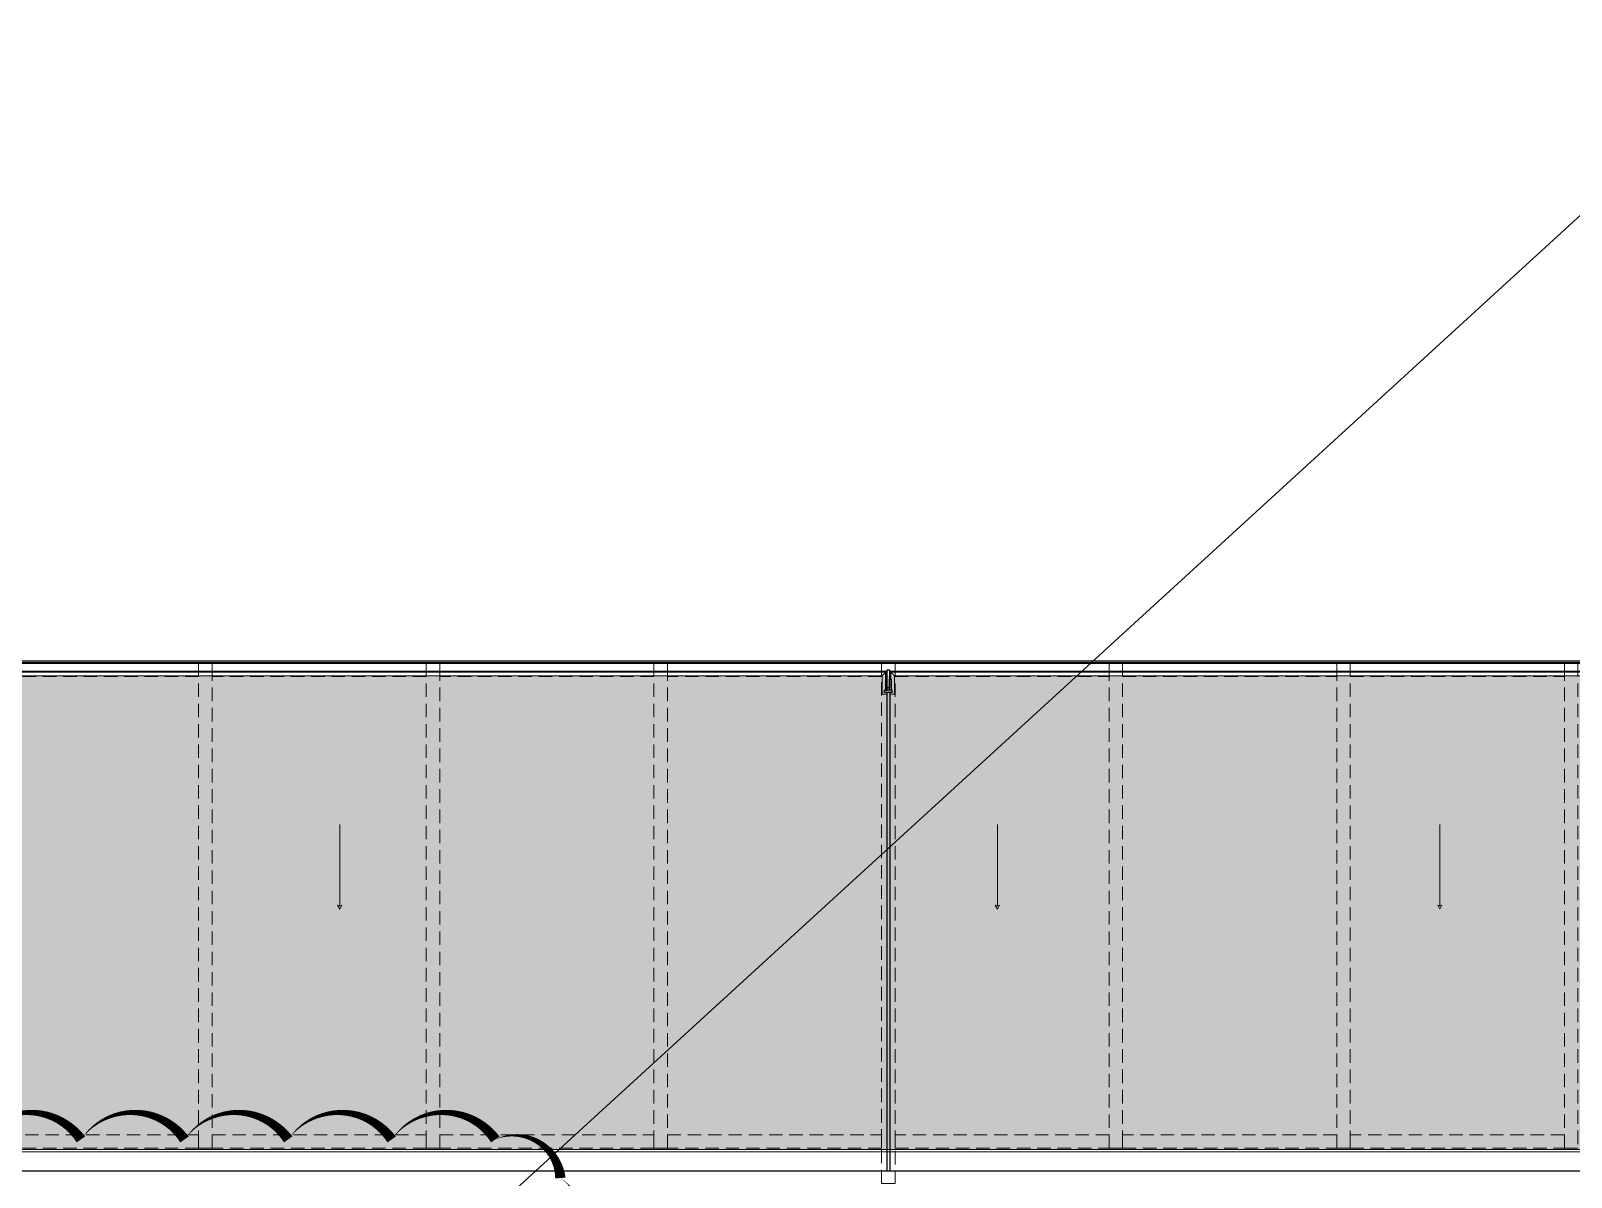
# Model space of a CAD drawing. Header units: metres. Extents: x -11418 to 773, y -8631 to 3561.
# Drawn here: x -5029 to -3608, y -740 to 317 of the extents above; entities that cross this region are included whole.
import ezdxf

# ---------------------------------------------------------------- set-up
doc = ezdxf.new("R2010")
doc.units = ezdxf.units.M
doc.header["$LTSCALE"] = 0.01
doc.header["$MEASUREMENT"] = 0
doc.linetypes.add('HIDDEN2', pattern=[0.1875, 0.125, -0.0625])
doc.layers.get('0').update_dxf_attribs({"color": 30, "lineweight": 0})
doc.layers.add('AG-ELEV-02', color=152, linetype='Continuous')
doc.layers.add('AG-HATCH', color=9, linetype='Continuous')
for name, color, linetype, lineweight in [('AG-ELEV-03', 9, 'Continuous', 20), ('AG-Notation_Slope', 255, 'Continuous', 9), ('AG-Steel-Hidden', 197, 'HIDDEN2', 20), ('Cephe Duvarı', 3, 'Continuous', 30), ('HOLD', 7, 'Continuous', 0)]:
    doc.layers.add(name, color=color, linetype=linetype, lineweight=lineweight)

# ---------------------------------------------------------------- blocks, each defined once
blk = doc.blocks.new('FAGDFS')
at = {"color": 3}
for p, q in [((-15, 207), (-15, 4622)), ((15, 207), (15, 4622)), ((-35, 207), (-35, 187)), ((-35, 207), (35, 207)), ((-35, 187), (35, 187)), ((35, 207), (35, 187))]:
    blk.add_line(p, q, dxfattribs=at)
for points in [[(-12, 85), (-27, 85), (-27, 187), (-12, 187)], [(10, 165), (10, 0), (-10, 0), (-10, 165)], [(12, 85), (27, 85), (27, 187), (12, 187)]]:
    blk.add_lwpolyline(points, close=True, dxfattribs=at)
blk = doc.blocks.new('SACAK')
at = {"layer": 'AG-HATCH', "true_color": 0x303030}
h = blk.add_hatch(dxfattribs=at)
h.set_pattern_fill('ACAD_ISO07W100', color=250, scale=5, angle=45, style=0)
h.set_pattern_definition([(45, (2208.435, 745.879), (-17.67767, 17.67767), [2.5, -15])])
h.paths.add_polyline_path([(-938.5, 291.5), (-938.5, 31.2), (-11.8, 31.2), (-11.8, 468.2), (-3621.6, 468.2), (-4378.6, 31.2), (-1171.5, 31.2), (-1171.5, 291.5)])
at = {"layer": 'AG-ELEV-02'}
for p, q in [((1.8, 481.8), (-3625.3, 481.8)), ((0.4, 480.4), (-3624.9, 480.4)), ((-0.3, 479.7), (-3624.7, 479.7)), ((-2031.4, 472.4), (-2869.1, 472.4)), ((-2032.3, 471.5), (-2868.2, 471.5)), ((-2031.4, 472.4), (-2032.3, 471.5)), ((-2032.3, 465.2), (-2032.3, 471.5)), ((-2031.4, 465.2), (-2031.4, 472.4)), ((-1191.4, 472.4), (-2028.6, 472.4)), ((-2028.6, 472.4), (-2027.7, 471.5)), ((-2028.6, 465.2), (-2028.6, 472.4)), ((-1192.3, 471.5), (-2027.7, 471.5)), ((-2027.7, 465.2), (-2027.7, 471.5))]:
    blk.add_line(p, q, dxfattribs=at)
at = {"layer": 'AG-ELEV-03'}
for p, q in [((-2035.6, 468.2), (-2032.3, 471.5)), ((-2024.4, 468.2), (-2027.7, 471.5)), ((-2035.6, 468.2), (-2864.9, 468.2)), ((-2035.6, 451.3), (-2035.6, 468.2)), ((-1195.6, 468.2), (-2024.4, 468.2)), ((-2024.4, 451.3), (-2024.4, 468.2)), ((-2035.6, 451.3), (-2031.5, 451.3)), ((-2024.4, 451.3), (-2028.5, 451.3)), ((-2038, 29.3), (-4381.8, 29.3)), ((-1171.5, 31.2), (-4378.6, 31.2)), ((-1182, 29.3), (-2038, 29.3))]:
    blk.add_line(p, q, dxfattribs=at)
at = {"layer": 'AG-Notation_Slope', "ltscale": 0.3}
for points in [[(-2536, 331.1), (-2536, 255.8), (-2534.1, 256.6), (-2536, 253), (-2538, 256.6), (-2536, 255.8)], [(-1929.4, 331.1), (-1929.4, 255.8), (-1927.5, 256.6), (-1929.4, 253), (-1931.4, 256.6), (-1929.4, 255.8)], [(-1521.3, 331.1), (-1521.3, 255.8), (-1519.3, 256.6), (-1521.3, 253), (-1523.2, 256.6), (-1521.3, 255.8)]]:
    blk.add_lwpolyline(points, dxfattribs=at)
at = {"layer": 'AG-Steel-Hidden', "ltscale": 10000}
for points in [[(-2863.8, 480), (-2666.2, 480), (-2666.2, 467.6), (-2863.8, 467.6), (-2863.8, 480)], [(-2653.8, 480), (-2456.2, 480), (-2456.2, 467.6), (-2653.8, 467.6), (-2653.8, 480)], [(-2443.8, 480), (-2246.2, 480), (-2246.2, 467.6), (-2443.8, 467.6), (-2443.8, 480)], [(-2233.8, 480), (-2036.2, 480), (-2036.2, 467.6), (-2233.8, 467.6), (-2233.8, 480)], [(-2023.8, 0), (-2036.2, 0), (-2036.2, 480), (-2023.8, 480), (-2023.8, 0)], [(-1826.2, 480), (-2023.8, 480), (-2023.8, 467.6), (-1826.2, 467.6), (-1826.2, 480)], [(-1616.2, 480), (-1813.8, 480), (-1813.8, 467.6), (-1616.2, 467.6), (-1616.2, 480)], [(-1406.2, 480), (-1603.8, 480), (-1603.8, 467.6), (-1406.2, 467.6), (-1406.2, 480)], [(-2863.8, 44.9), (-2666.2, 44.9), (-2666.2, 32.5), (-2863.8, 32.5), (-2863.8, 44.9)], [(-2653.8, 44.9), (-2456.2, 44.9), (-2456.2, 32.5), (-2653.8, 32.5), (-2653.8, 44.9)], [(-2443.8, 44.9), (-2246.2, 44.9), (-2246.2, 32.5), (-2443.8, 32.5), (-2443.8, 44.9)], [(-2233.8, 44.9), (-2036.2, 44.9), (-2036.2, 32.5), (-2233.8, 32.5), (-2233.8, 44.9)], [(-1826.2, 44.9), (-2023.8, 44.9), (-2023.8, 32.5), (-1826.2, 32.5), (-1826.2, 44.9)], [(-1616.2, 44.9), (-1813.8, 44.9), (-1813.8, 32.5), (-1616.2, 32.5), (-1616.2, 44.9)], [(-1406.2, 44.9), (-1603.8, 44.9), (-1603.8, 32.5), (-1406.2, 32.5), (-1406.2, 44.9)]]:
    blk.add_lwpolyline(points, dxfattribs=at)
for points in [[(-2666.2, 32.5), (-2653.8, 32.5), (-2653.8, 480), (-2666.2, 480)], [(-2456.2, 32.5), (-2443.8, 32.5), (-2443.8, 480), (-2456.2, 480)], [(-2246.2, 32.5), (-2233.8, 32.5), (-2233.8, 480), (-2246.2, 480)], [(-1813.8, 32.5), (-1826.2, 32.5), (-1826.2, 480), (-1813.8, 480)], [(-1603.8, 32.5), (-1616.2, 32.5), (-1616.2, 480), (-1603.8, 480)], [(-1393.8, 32.5), (-1406.2, 32.5), (-1406.2, 480), (-1393.8, 480)]]:
    blk.add_lwpolyline(points, close=True, dxfattribs=at)
at = {"layer": 'AG-ELEV-02', "color": 3, "xscale": 0.1, "yscale": 0.1, "zscale": 0.1, "rotation": 180}
blk.add_blockref('FAGDFS', (-2030, 473.7), dxfattribs=at)

msp = doc.modelspace()

# ---------------------------------------------------------------- linework, layer by layer
msp.add_line((-5632.4, -1711.6), (131.9, 3560.6))
at = {"layer": 'Cephe Duvarı', "lineweight": -2, "ltscale": 1000, "transparency": 33554687}
msp.add_line((-6798.4, -734.4), (-2518.4, -734.4), dxfattribs=at)
at = {"layer": 'HOLD'}
msp.add_lwpolyline([(-5078.8, -705.3, 0, 9.56, -0.520567), (-4983.2, -705.3, 0, 9.56, -0.520567), (-4887.6, -705.3, 0, 9.56, -0.520567), (-4792, -705.3, 0, 9.56, -0.520567), (-4696.5, -705.3, 0, 9.56, -0.520567), (-4600.9, -705.3, 0, 9.56, -0.520567), (-4540.9, -740.9, 0, 9.56, -0.520567), (-4540.9, -836.5, 0, 9.56, -0.520567), (-4540.9, -932.1, 0, 9.56, -0.520567), (-4540.9, -1027.7, 0, 9.56, -0.520567), (-4540.9, -1123.3, 0, 9.56, -0.520567), (-4540.9, -1218.9, 0, 9.56, -0.520567), (-4566.1, -1289.3, 0, 9.56, -0.520567), (-4661.7, -1289.3, 0, 9.56, -0.520567), (-4757.3, -1289.3, 0, 9.56, -0.520567), (-4852.9, -1289.3, 0, 9.56, -0.520567), (-4948.5, -1289.3, 0, 9.56, -0.520567), (-5044.1, -1289.3, 0, 9.56, -0.520567)], format="xyseb", dxfattribs=at)

# ---------------------------------------------------------------- block references
at = {"layer": 'AG-ELEV-02'}
msp.add_blockref('SACAK', (-2208.4, -745.9), dxfattribs=at)

doc.saveas('drawing.dxf')
